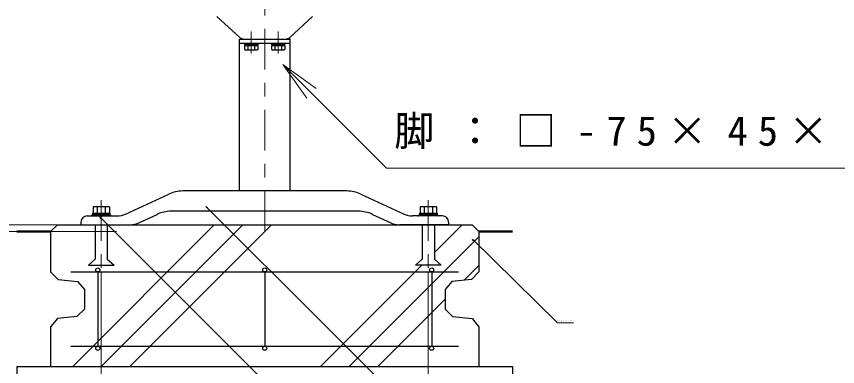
# Model space of a CAD drawing. Units: millimetres on the paper, scale 1:20. Extents: x -385 to 0, y 0 to 267.
# Drawn here: x -129.3 to -68.4, y 106.4 to 132.4 of the extents above; entities that cross this region are included whole.
import ezdxf

# ---------------------------------------------------------------- set-up
doc = ezdxf.new("R2010")
doc.units = ezdxf.units.MM
doc.linetypes.add('USER2', pattern=[6, 3, -1, 1, -1])
doc.layers.add('1_20', color=7, linetype='Continuous', lineweight=25)
doc.styles.add('ＭＳ ゴシック', font='')
doc.styles.get('ＭＳ ゴシック').set_extended_font_data('MS Gothic')

msp = doc.modelspace()

# ---------------------------------------------------------------- linework, layer by layer
at = {"layer": '1_20', "linetype": 'USER2', "lineweight": 13}
for p, q in [((-110.879, 116.44), (-110.879, 137.166)), ((-123.004, 118.755), (-123.004, 113.44)), ((-98.754, 118.755), (-98.754, 113.44)), ((-123.004, 118.19), (-123.004, 116.44)), ((-98.754, 118.19), (-98.754, 116.44))]:
    msp.add_line(p, q, dxfattribs=at)
at = {"layer": '1_20', "color": 4}
for p, q in [((-114.423, 132.366), (-112.734, 130.809)), ((-107.334, 132.366), (-109.024, 130.809)), ((-112.754, 119.44), (-112.754, 130.69)), ((-112.754, 130.69), (-109.004, 130.69)), ((-112.754, 130.39), (-109.004, 130.39)), ((-112.429, 130.69), (-109.329, 130.69)), ((-109.004, 119.44), (-109.004, 130.69))]:
    msp.add_line(p, q, dxfattribs=at)
at = {"layer": '1_20', "color": 4, "linetype": 'USER2', "lineweight": 13}
for p, q in [((-111.879, 129.617), (-111.879, 131.255)), ((-109.879, 129.617), (-109.879, 131.255))]:
    msp.add_line(p, q, dxfattribs=at)
at = {"layer": '1_20'}
for p, q in [((-112.404, 130.39), (-111.354, 130.39)), ((-112.404, 130.39), (-112.404, 130.315)), ((-112.404, 130.315), (-111.354, 130.315)), ((-112.339, 130.315), (-112.339, 130.19)), ((-111.419, 130.315), (-112.339, 130.315)), ((-111.912, 130.315), (-111.879, 130.19)), ((-111.879, 130.315), (-111.845, 130.19)), ((-111.419, 130.315), (-111.419, 130.19)), ((-111.354, 130.315), (-111.354, 130.39)), ((-110.404, 130.39), (-109.354, 130.39)), ((-110.404, 130.39), (-110.404, 130.315)), ((-110.404, 130.315), (-109.354, 130.315)), ((-110.339, 130.315), (-110.339, 130.19)), ((-109.419, 130.315), (-110.339, 130.315)), ((-109.912, 130.315), (-109.879, 130.19)), ((-109.879, 130.315), (-109.845, 130.19)), ((-109.419, 130.315), (-109.419, 130.19)), ((-109.354, 130.315), (-109.354, 130.39)), ((-111.419, 130.19), (-112.339, 130.19)), ((-109.419, 130.19), (-110.339, 130.19)), ((-104.804, 119.44), (-116.954, 119.44)), ((-121.204, 117.729), (-118.003, 119.209)), ((-103.755, 119.209), (-100.553, 117.729)), ((-123.61, 118.255), (-123.61, 117.805)), ((-122.398, 118.255), (-123.61, 118.255)), ((-123.307, 118.255), (-123.307, 117.805)), ((-122.701, 118.255), (-122.701, 117.805)), ((-122.398, 118.255), (-122.398, 117.805)), ((-115.157, 118.179), (-115.245, 118.302)), ((-115.245, 118.302), (-115.121, 118.214)), ((-115.245, 118.302), (-115.139, 118.196)), ((-99.36, 118.255), (-99.36, 117.805)), ((-98.148, 118.255), (-99.36, 118.255)), ((-99.057, 118.255), (-99.057, 117.805)), ((-98.451, 118.255), (-98.451, 117.805)), ((-98.148, 118.255), (-98.148, 117.805)), ((-124.054, 117.59), (-121.834, 117.59)), ((-123.725, 117.619), (-123.683, 117.661)), ((-123.654, 117.805), (-123.654, 117.69)), ((-123.654, 117.805), (-122.354, 117.805)), ((-123.654, 117.69), (-122.354, 117.69)), ((-123.612, 117.69), (-122.395, 117.69)), ((-123.018, 117.401), (-123.106, 117.525)), ((-123.106, 117.525), (-122.982, 117.437)), ((-123.106, 117.525), (-123, 117.419)), ((-122.354, 117.805), (-122.354, 117.69)), ((-122.325, 117.661), (-122.283, 117.619)), ((-120.227, 117.079), (-118.864, 117.709)), ((-103.943, 117.94), (-117.815, 117.94)), ((-102.893, 117.709), (-101.53, 117.079)), ((-97.704, 117.59), (-99.924, 117.59)), ((-99.433, 117.661), (-99.475, 117.619)), ((-99.404, 117.805), (-99.404, 117.69)), ((-99.404, 117.805), (-98.104, 117.805)), ((-98.145, 117.69), (-99.362, 117.69)), ((-98.145, 117.69), (-99.362, 117.69)), ((-98.104, 117.805), (-98.104, 117.69)), ((-98.033, 117.619), (-98.075, 117.661)), ((-126.254, 116.94), (-126.754, 116.44)), ((-126.254, 116.94), (-95.504, 116.94)), ((-124.504, 117.14), (-124.504, 116.94)), ((-124.504, 116.94), (-120.857, 116.94)), ((-124.504, 116.94), (-120.857, 116.94)), ((-123.454, 116.94), (-123.454, 114.39)), ((-122.554, 116.94), (-122.554, 114.39)), ((-97.254, 116.94), (-100.901, 116.94)), ((-97.254, 116.94), (-100.901, 116.94)), ((-99.204, 116.94), (-99.204, 114.39)), ((-98.304, 116.94), (-98.304, 114.39)), ((-97.254, 117.14), (-97.254, 116.94)), ((-95.504, 116.94), (-95.004, 116.44)), ((-126.754, 116.44), (-126.754, 113.44)), ((-95.004, 116.44), (-95.004, 113.44)), ((-95.391, 115.743), (-95.481, 115.866)), ((-95.481, 115.866), (-95.356, 115.779)), ((-95.481, 115.866), (-95.374, 115.761)), ((-123.954, 113.94), (-123.454, 114.39)), ((-123.954, 113.94), (-122.054, 113.94)), ((-122.554, 114.39), (-122.054, 113.94)), ((-99.204, 114.39), (-99.704, 113.94)), ((-97.804, 113.94), (-99.704, 113.94)), ((-97.804, 113.94), (-98.304, 114.39)), ((-126.754, 113.44), (-126.198, 112.885)), ((-125.254, 113.44), (-96.504, 113.44)), ((-123.254, 113.44), (-123.254, 107.94)), ((-110.879, 113.44), (-110.879, 107.94)), ((-98.504, 113.44), (-98.504, 107.94)), ((-95.004, 113.44), (-95.559, 112.885)), ((-126.198, 112.885), (-124.751, 112.74)), ((-124.751, 112.74), (-124.254, 112.132)), ((-97.006, 112.74), (-97.504, 112.132)), ((-95.559, 112.885), (-97.006, 112.74)), ((-124.254, 112.132), (-124.254, 110.69)), ((-97.504, 112.132), (-97.504, 110.69)), ((-124.254, 110.69), (-124.809, 110.135)), ((-97.504, 110.69), (-96.948, 110.135)), ((-126.256, 109.99), (-126.754, 109.382)), ((-124.809, 110.135), (-126.256, 109.99)), ((-96.948, 110.135), (-95.501, 109.99)), ((-95.501, 109.99), (-95.004, 109.382)), ((-126.754, 109.382), (-126.754, 106.44)), ((-95.004, 109.382), (-95.004, 106.44)), ((-125.254, 107.94), (-96.504, 107.94)), ((-129.254, 106.44), (-129.254, 99.94)), ((-129.254, 106.44), (-92.504, 106.44)), ((-92.504, 106.44), (-92.504, 99.94))]:
    msp.add_line(p, q, dxfattribs=at)
at = {"layer": '1_20', "color": 131}
for p, q in [((-112.37, 130.19), (-112.37, 129.915)), ((-111.388, 130.19), (-112.37, 130.19)), ((-112.37, 129.915), (-112.291, 129.87)), ((-111.466, 129.87), (-112.291, 129.87)), ((-112.124, 130.19), (-112.124, 129.915)), ((-111.633, 130.19), (-111.633, 129.915)), ((-111.388, 129.915), (-111.466, 129.87)), ((-111.388, 130.19), (-111.388, 129.915)), ((-110.37, 130.19), (-110.37, 129.915)), ((-109.388, 130.19), (-110.37, 130.19)), ((-110.37, 129.915), (-110.291, 129.87)), ((-109.466, 129.87), (-110.291, 129.87)), ((-110.124, 130.19), (-110.124, 129.915)), ((-109.633, 130.19), (-109.633, 129.915)), ((-109.388, 129.915), (-109.466, 129.87)), ((-109.388, 130.19), (-109.388, 129.915))]:
    msp.add_line(p, q, dxfattribs=at)
at = {"layer": '1_20', "lineweight": 13}
for p, q in [((-109.531, 128.796), (-107.409, 126.675)), ((-109.531, 128.796), (-107.056, 127.028)), ((-107.763, 126.321), (-109.531, 128.796)), ((-127.254, 116.94), (-140.254, 116.94)), ((-126.304, 116.94), (-139.304, 116.94)), ((-125.121, 106.44), (-114.621, 116.94)), ((-123, 106.44), (-112.5, 116.94)), ((-120.879, 106.44), (-110.379, 116.94)), ((-98.304, 114.873), (-96.237, 116.94)), ((-121.879, 116.44), (-160.254, 116.44)), ((-121.879, 116.44), (-150.254, 116.44)), ((-104.615, 106.44), (-95.004, 116.052)), ((-106.737, 106.44), (-99.237, 113.94)), ((-96.104, 112.83), (-95.004, 113.93)), ((-123.004, 113.39), (-123.004, 89.89)), ((-98.754, 113.39), (-98.754, 89.89)), ((-123.004, 112.44), (-123.004, 88.94)), ((-98.754, 112.44), (-98.754, 88.94)), ((-102.494, 106.44), (-97.504, 111.43))]:
    msp.add_line(p, q, dxfattribs=at)
at = {"layer": '1_20', "lineweight": 50}
for p, q in [((-129.254, 116.44), (-126.754, 116.44)), ((-95.004, 116.44), (-92.504, 116.44))]:
    msp.add_line(p, q, dxfattribs=at)
at = {"layer": '1_20', "lineweight": 13}
for points in [[(-109.531, 128.796), (-101.853, 121.119), (-62.285, 121.119)], [(-115.245, 118.302), (-89.071, 92.216), (-85.985, 92.216)], [(-123.106, 117.525), (-89.303, 83.722), (-87.873, 83.722)], [(-95.481, 115.866), (-89.183, 109.668), (-87.983, 109.668)]]:
    msp.add_lwpolyline(points, dxfattribs=at)
at = {"layer": '1_20'}
for centre in [(-123.254, 113.59), (-110.879, 113.59), (-98.504, 113.59), (-123.254, 107.79), (-110.879, 107.79), (-98.504, 107.79)]:
    msp.add_circle(centre, 0.15, dxfattribs=at)
at = {"layer": '1_20', "color": 4}
for centre, start, end in [((-112.429, 131.14), 227.34267, 270), ((-109.329, 131.14), 270, 312.65733)]:
    msp.add_arc(centre, 0.45, start, end, dxfattribs=at)
at = {"layer": '1_20', "color": 131}
for centre, radius, start, end in [((-112.247, 130.128), 0.245, 240.00001, 299.99999), ((-111.879, 130.559), 0.689, 249.136, 290.864), ((-111.511, 130.128), 0.245, 240.00001, 299.99999), ((-110.247, 130.128), 0.245, 240.00001, 299.99999), ((-109.879, 130.559), 0.689, 249.136, 290.864), ((-109.511, 130.128), 0.245, 240.00001, 299.99999)]:
    msp.add_arc(centre, radius, start, end, dxfattribs=at)
at = {"layer": '1_20'}
for centre, radius, start, end in [((-116.954, 116.94), 2.5, 89.99998, 114.8206), ((-104.804, 116.94), 2.5, 65.17946, 89.99998), ((-124.054, 117.14), 0.45, 89.99998, 179.99996), ((-123.795, 117.69), 0.1, 270.00002, 315.00046), ((-123.612, 117.59), 0.1, 89.99998, 135.00001), ((-122.395, 117.59), 0.1, 45, 89.99998), ((-122.212, 117.69), 0.1, 224.99999, 270.00002), ((-121.834, 119.09), 1.5, 270.00002, 294.82059), ((-117.815, 115.44), 2.5, 89.99998, 114.8206), ((-103.943, 115.44), 2.5, 65.17946, 89.99998), ((-99.924, 119.09), 1.5, 245.1794, 270.00002), ((-99.545, 117.69), 0.1, 269.99996, 315), ((-99.362, 117.59), 0.1, 89.99998, 134.99996), ((-98.145, 117.59), 0.1, 44.99995, 89.99998), ((-97.962, 117.69), 0.1, 224.99952, 269.99996), ((-97.704, 117.14), 0.45, 0, 89.99998), ((-120.857, 118.44), 1.5, 270.00002, 294.82057), ((-100.901, 118.44), 1.5, 245.17947, 270.00002)]:
    msp.add_arc(centre, radius, start, end, dxfattribs=at)

# ---------------------------------------------------------------- texts
at = {"layer": '1_20', "attachment_point": 4, "style": 'ＭＳ ゴシック'}
for s, insert, char_height in [('\\T1.5;脚：□-75×45×3.2', (-101.285, 123.769), 2.199), ('\\T1.57;\\W0.75;PCコンクリ－ト', (-89.183, 109.818), 0.11)]:
    msp.add_mtext(s, dxfattribs=dict(at, insert=insert, char_height=char_height))

doc.saveas('drawing.dxf')
